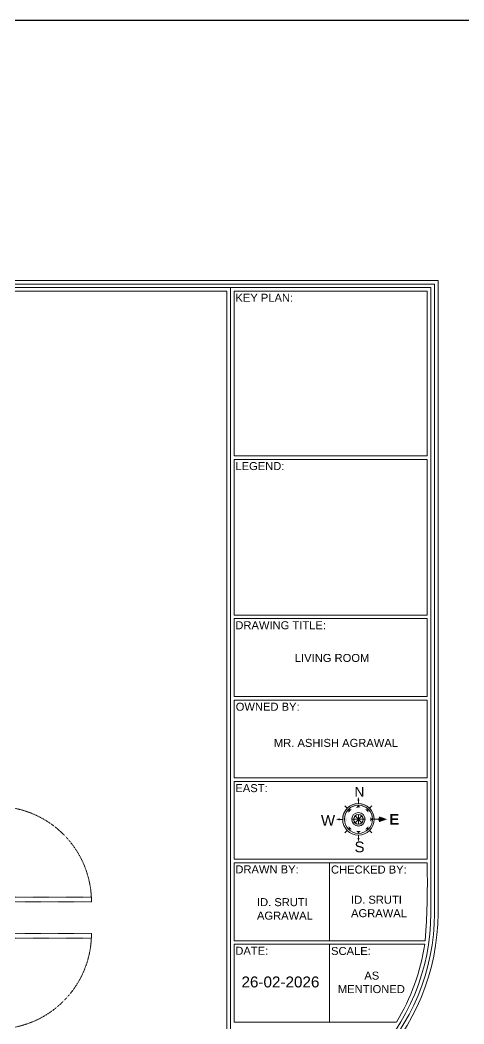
# Model space of a CAD drawing. Header units: inches. Extents: x 213 to 17763, y -4830 to 1802.
# Drawn here: x 12424.2 to 12602.6, y -2871.2 to -2468 of the extents above; entities that cross this region are included whole.
import ezdxf

# ---------------------------------------------------------------- set-up
doc = ezdxf.new("R2010")
doc.units = ezdxf.units.IN
doc.header["$MEASUREMENT"] = 0
for name, pattern in [('AUDIT_D_060311083008-3', [0]), ('DASHED2', [0.375, 0.25, -0.125]), ('HIDDEN', [0.375, 0.25, -0.125])]:
    doc.linetypes.add(name, pattern=pattern)
for name, color, linetype in [('A-DOOR', 251, 'AUDIT_D_060311083008-3'), ('A-Door-Frame', 1, 'Continuous'), ('A-Door-Swing', 8, 'HIDDEN'), ('PDF2_0', 7, 'Continuous'), ('PDF2_MK. HATCH', 7, 'Continuous'), ('PDF2_Text', 1, 'Continuous')]:
    doc.layers.add(name, color=color, linetype=linetype)
doc.layers.add('PDF2_MK. KITCHEN ESSENTAILS', color=7, linetype='Continuous', true_color=0x767676)
doc.styles.add('PDF Arial', font='arial.ttf')

# ---------------------------------------------------------------- blocks, each defined once
blk = doc.blocks.new('*U34')
at = {"layer": 'A-Door-Frame', "lineweight": 5}
for p, q in [((0, -100), (0, 0)), ((900, -100), (900, 0))]:
    blk.add_line(p, q, dxfattribs=at)
for points in [[(0, -100), (40, -100), (40, 0), (0, 0)], [(900, -100), (860, -100), (860, 0), (900, 0)]]:
    blk.add_lwpolyline(points, dxfattribs=at)
at = {"layer": 'A-Door-Swing', "linetype": 'DASHED2', "lineweight": 5}
blk.add_line((47.3, 0), (867.3, 0), dxfattribs=at)
blk.add_lwpolyline([(40, 0), (40, 820), (80, 820), (80, 0)], close=True, dxfattribs=at)
blk.add_arc((40, 0), 820, 360, 90, dxfattribs=at)

msp = doc.modelspace()

# ---------------------------------------------------------------- hatches: boundary and pattern name
at = {"layer": 'PDF2_0', "lineweight": 5, "transparency": 33554559}
for points in [[(12560.18, -2781.32), (12560.64, -2781.54), (12560.17, -2779.95), (12559.72, -2781.54)], [(12552.52, -2789), (12552.74, -2788.55), (12551.17, -2789.02), (12552.75, -2789.45)], [(12562.9, -2788.98), (12562.11, -2788.98), (12562.08, -2789.28), (12562.07, -2789.33), (12562.02, -2789.58), (12561.98, -2789.69), (12561.9, -2789.86), (12561.8, -2790.02), (12561.76, -2790.11), (12561.56, -2790.33), (12561.56, -2790.34), (12561.33, -2790.54), (12561.17, -2790.64), (12561.07, -2790.7), (12560.79, -2790.81), (12560.5, -2790.88), (12560.26, -2790.9), (12560.2, -2790.9), (12559.9, -2790.88), (12559.61, -2790.81), (12559.33, -2790.7), (12559.25, -2790.65), (12559.08, -2790.54), (12558.84, -2790.34), (12558.65, -2790.11), (12558.6, -2790.03), (12558.49, -2789.86), (12558.42, -2789.7), (12558.38, -2789.59), (12558.31, -2789.3), (12558.28, -2788.99), (12557.49, -2788.99), (12557.5, -2789.3), (12557.52, -2789.35), (12557.56, -2789.59), (12557.58, -2789.7), (12557.64, -2789.86), (12557.7, -2790.03), (12557.74, -2790.11), (12557.86, -2790.34), (12557.98, -2790.54), (12558.05, -2790.65), (12558.1, -2790.7), (12558.2, -2790.81), (12558.26, -2790.88), (12558.28, -2790.9), (12558.54, -2791.14), (12558.55, -2791.14), (12558.84, -2791.33), (12558.84, -2791.34), (12559.16, -2791.49), (12559.17, -2791.49), (12559.49, -2791.6), (12559.5, -2791.61), (12559.84, -2791.67), (12559.86, -2791.67), (12560.21, -2791.7), (12560.54, -2791.67), (12560.56, -2791.67), (12560.89, -2791.61), (12560.9, -2791.6), (12561.22, -2791.49), (12561.24, -2791.49), (12561.55, -2791.34), (12561.56, -2791.33), (12561.84, -2791.14), (12561.85, -2791.14), (12562.11, -2790.9), (12562.12, -2790.9), (12562.13, -2790.88), (12562.19, -2790.81), (12562.3, -2790.7), (12562.35, -2790.64), (12562.41, -2790.54), (12562.55, -2790.34), (12562.55, -2790.33), (12562.71, -2790.02), (12562.75, -2789.86), (12562.82, -2789.69), (12562.84, -2789.58), (12562.89, -2789.33), (12562.89, -2789.28)], [(12571.73, -2788.96), (12568.57, -2787.83), (12568.12, -2788.97), (12568.57, -2790.1)], [(12560.22, -2796.67), (12559.77, -2796.44), (12560.22, -2798.02), (12560.67, -2796.44)]]:
    msp.add_hatch(color=256, dxfattribs=at).paths.add_polyline_path(points)
h = msp.add_hatch(color=256, dxfattribs=at)
h.paths.add_polyline_path([(12554.56, -2789), (12555.46, -2789.91), (12555.46, -2788.1)])
h.paths.add_polyline_path([(12560.73, -2782.67), (12560.18, -2782.66), (12559.68, -2782.67), (12559.62, -2782.68), (12559.12, -2782.74), (12559.08, -2782.75), (12558.58, -2782.86), (12558.54, -2782.88), (12558.05, -2783.02), (12558.02, -2783.03), (12557.54, -2783.24), (12557.5, -2783.25), (12557.32, -2783.34), (12557.28, -2783.36), (12557.28, -2783.38), (12557.02, -2783.51), (12556.93, -2783.56), (12556.66, -2783.73), (12556.55, -2783.8), (12556.37, -2783.95), (12556.12, -2784.14), (12556.05, -2784.19), (12555.74, -2784.5), (12555.7, -2784.52), (12555.42, -2784.83), (12555.34, -2784.92), (12555.13, -2785.19), (12554.99, -2785.36), (12554.85, -2785.59), (12554.7, -2785.84), (12554.6, -2786.03), (12554.45, -2786.32), (12554.39, -2786.48), (12554.24, -2786.84), (12554.2, -2786.96), (12554.07, -2787.36), (12554.06, -2787.46), (12553.96, -2787.91), (12553.95, -2787.97), (12553.89, -2788.46), (12553.89, -2788.48), (12553.86, -2789), (12554.56, -2789), (12554.58, -2788.48), (12554.58, -2788.46), (12554.64, -2787.97), (12554.67, -2787.91), (12554.76, -2787.46), (12554.8, -2787.36), (12554.93, -2786.96), (12554.98, -2786.84), (12555.14, -2786.48), (12555.23, -2786.32), (12555.4, -2786.03), (12555.53, -2785.84), (12555.69, -2785.59), (12555.87, -2785.36), (12556.02, -2785.19), (12556.38, -2784.83), (12556.75, -2784.52), (12556.79, -2784.5), (12557.21, -2784.19), (12557.31, -2784.14), (12557.67, -2783.95), (12557.98, -2783.8), (12558.15, -2783.73), (12558.64, -2783.56), (12558.87, -2783.51), (12559.15, -2783.45), (12559.66, -2783.38), (12559.72, -2783.36), (12560.18, -2783.34), (12560.71, -2783.36), (12561.22, -2783.44), (12561.45, -2783.5), (12561.73, -2783.56), (12562.22, -2783.72), (12562.38, -2783.79), (12562.71, -2783.92), (12563.05, -2784.12), (12563.16, -2784.18), (12563.58, -2784.47), (12563.61, -2784.5), (12563.99, -2784.81), (12564.08, -2784.9), (12564.36, -2785.18), (12564.5, -2785.34), (12564.69, -2785.58), (12564.85, -2785.8), (12564.98, -2786.01), (12565.15, -2786.3), (12565.24, -2786.46), (12565.4, -2786.81), (12565.46, -2786.93), (12565.59, -2787.33), (12565.73, -2787.87), (12565.74, -2787.93), (12565.81, -2788.42), (12565.81, -2788.46), (12565.84, -2788.97), (12565.84, -2788.98), (12566.53, -2788.97), (12566.51, -2788.46), (12566.51, -2788.42), (12566.45, -2787.93), (12566.43, -2787.87), (12566.34, -2787.43), (12566.31, -2787.33), (12566.19, -2786.93), (12566.14, -2786.81), (12566.01, -2786.46), (12565.93, -2786.3), (12565.79, -2786.01), (12565.68, -2785.8), (12565.53, -2785.58), (12565.37, -2785.34), (12565.25, -2785.18), (12565.05, -2784.9), (12564.96, -2784.81), (12564.67, -2784.5), (12564.64, -2784.47), (12564.33, -2784.18), (12564.25, -2784.12), (12564.01, -2783.92), (12563.81, -2783.79), (12563.72, -2783.72), (12563.45, -2783.56), (12563.35, -2783.5), (12563.24, -2783.44), (12563.11, -2783.36), (12563.07, -2783.34), (12562.89, -2783.25), (12562.86, -2783.24), (12562.38, -2783.03), (12562.35, -2783.02), (12561.85, -2782.88), (12561.82, -2782.86), (12561.31, -2782.75), (12561.28, -2782.74), (12560.76, -2782.68)])

# ---------------------------------------------------------------- linework, layer by layer
msp.add_lwpolyline([(10883.5, -2468), (15562, -2468), (15562, -4830), (10883.5, -4830)], close=True)
at = {"layer": 'PDF2_0', "lineweight": 5}
for points in [[(12504.53, -2914.41), (12110.05, -2914.41), (12110.05, -2572.55), (12592.19, -2572.55), (12592.19, -2826.76, -0.414214)], [(12575.44, -2870.43), (12510.23, -2870.43), (12510.23, -2839.2), (12586.88, -2839.2, -0.100864)]]:
    msp.add_lwpolyline(points, format="xyb", close=True, dxfattribs=at)
for points in [[(12504.53, -2912.97), (12111.5, -2912.97), (12111.5, -2574), (12590.74, -2574), (12590.74, -2826.76, -0.414214), (12504.53, -2912.97)], [(12504.53, -2911.5), (12112.96, -2911.5), (12112.96, -2575.46), (12589.28, -2575.46), (12589.28, -2826.76, -0.414214), (12504.53, -2911.5)]]:
    msp.add_lwpolyline(points, format="xyb", dxfattribs=at)
for points in [[(12114.42, -2576.92), (12507.31, -2576.92), (12507.31, -2900.84), (12114.42, -2900.84)], [(12510.23, -2576.92), (12587.82, -2576.92), (12587.82, -2643), (12510.23, -2643)], [(12510.23, -2644.47), (12587.82, -2644.47), (12587.82, -2706.94), (12510.23, -2706.94)], [(12510.23, -2708.4), (12587.82, -2708.4), (12587.82, -2739.64), (12510.23, -2739.64)], [(12510.23, -2741.1), (12587.82, -2741.1), (12587.82, -2772.34), (12510.23, -2772.34)], [(12510.23, -2773.8), (12587.82, -2773.8), (12587.82, -2805.04), (12510.23, -2805.04)], [(12587.82, -2806.5), (12510.23, -2806.5), (12510.23, -2837.74), (12587.08, -2837.74), (12587.34, -2833.84), (12587.53, -2829.94), (12587.69, -2826.03), (12587.82, -2822.13), (12587.88, -2818.22), (12587.9, -2814.31), (12587.88, -2810.41)]]:
    msp.add_lwpolyline(points, close=True, dxfattribs=at)
for points in [[(12560.18, -2782.66), (12560.18, -2781.32)], [(12555.7, -2784.52), (12554.75, -2783.57)], [(12564.67, -2784.5), (12565.62, -2783.55)], [(12553.86, -2789), (12552.52, -2789)], [(12557.49, -2788.99), (12558.28, -2788.99), (12562.11, -2788.98), (12562.9, -2788.98)], [(12561.55, -2787.63), (12558.84, -2790.34)], [(12561.56, -2790.34), (12558.84, -2787.64)], [(12560.2, -2787.07), (12560.2, -2790.9)], [(12566.53, -2788.97), (12565.84, -2788.98)], [(12567.87, -2788.97), (12566.53, -2788.97), (12568.12, -2788.97)], [(12555.73, -2793.48), (12554.79, -2794.43)], [(12558.84, -2790.34), (12557.86, -2790.34), (12558.84, -2790.34)], [(12564.69, -2793.46), (12565.64, -2794.4)], [(12560.21, -2795.33), (12560.22, -2796.67)], [(12548.55, -2806.5), (12548.55, -2837.74)], [(12548.55, -2839.2), (12548.55, -2870.43)]]:
    msp.add_lwpolyline(points, dxfattribs=at)
for centre, radius in [((12560.2, -2788.99), 6.34), ((12560.2, -2788.99), 5.65), ((12560.19, -2788.99), 2.71), ((12560.2, -2788.99), 1.92)]:
    msp.add_circle(centre, radius, dxfattribs=at)
msp.add_arc((12504.53, -2826.75), 87.66, 0, 1.759553279988484e-06, dxfattribs=at)
at = {"layer": 'PDF2_0', "lineweight": 5, "transparency": 33554559}
for points in [[(12556.2, -2785.01), (12556.2, -2786.29), (12557.48, -2785.01)], [(12560.18, -2783.34), (12559.28, -2784.25), (12561.09, -2784.24)], [(12564.18, -2784.98), (12562.9, -2785), (12564.18, -2786.26)], [(12565.84, -2788.98), (12564.94, -2788.08), (12564.94, -2789.88)], [(12556.21, -2792.99), (12557.49, -2792.99), (12556.21, -2791.71)], [(12560.21, -2794.63), (12561.11, -2793.73), (12559.31, -2793.73)], [(12564.2, -2792.96), (12564.19, -2791.7), (12562.93, -2792.98)]]:
    msp.add_solid(points, dxfattribs=at)
at = {"layer": 'PDF2_MK. HATCH', "lineweight": 5}
msp.add_lwpolyline([(12508.77, -2575.46), (12508.77, -2911.39)], dxfattribs=at)
at = {"layer": 'PDF2_MK. KITCHEN ESSENTAILS', "lineweight": 5}
msp.add_lwpolyline([(12114.42, -2900.84), (12507.31, -2900.84), (12507.31, -2576.92), (12114.42, -2576.92)], close=True, dxfattribs=at)

# ---------------------------------------------------------------- block references
at = {"layer": 'A-DOOR', "lineweight": 5, "yscale": 0.04672722581929388, "zscale": 0.04672722581929388, "rotation": 270}
for p, xscale in [((12414.56, -2824.03), -0.04672722581929388), ((12414.56, -2833.03), 0.04672722581929388)]:
    msp.add_blockref('*U34', p, dxfattribs=dict(at, xscale=xscale))

# ---------------------------------------------------------------- texts
at = {"layer": 'PDF2_Text', "color": 7, "lineweight": 5, "attachment_point": 7, "style": 'PDF Arial'}
for s, insert, char_height in [('KEY PLAN:', (12510.75, -2581.13), 3.214), ('LEGEND:', (12510.75, -2648.77), 3.214), ('DRAWING TITLE:', (12510.72, -2712.71), 3.2143), ('LIVING ROOM', (12534.64, -2725.84), 3.2143), ('OWNED BY:', (12510.86, -2745.42), 3.214), ('MR. ASHISH AGRAWAL', (12526.21, -2759.95), 3.2143), ('EAST:', (12510.73, -2778.12), 3.214), ('DRAWN BY:', (12510.72, -2810.7), 3.214), ('CHECKED BY:', (12549.17, -2810.82), 3.2143), ('ID. SRUTI', (12519.4, -2823.91), 3.214), ('ID. SRUTI', (12557.22, -2822.93), 3.214), ('AGRAWAL', (12519.41, -2829.33), 3.214), ('AGRAWAL', (12557.24, -2828.34), 3.214), ('DATE:', (12510.72, -2843.4), 3.214), ('SCALE:', (12549.2, -2843.52), 3.214), ('AS', (12562.57, -2853.42), 3.214), ('26-02-2026', (12513.19, -2856.56), 4.383), ('MENTIONED', (12551.92, -2858.83), 3.214)]:
    msp.add_mtext(s, dxfattribs=dict(at, insert=insert, char_height=char_height))
for s, insert, char_height, rotation in [('N', (12558.64, -2779.95), 3.91, 0.1759), ('W', (12545.15, -2791.59), 4.3, 0.1209), ('{\\fArial|b1|i0|c0|p34;\\C240;\\c2367469;E}', (12572.6, -2791.12), 4.3001, 0.1759), ('S', (12558.64, -2802.29), 4.3, 0.1759)]:
    msp.add_mtext(s, dxfattribs=dict(at, insert=insert, char_height=char_height, rotation=rotation))

doc.saveas('drawing.dxf')
